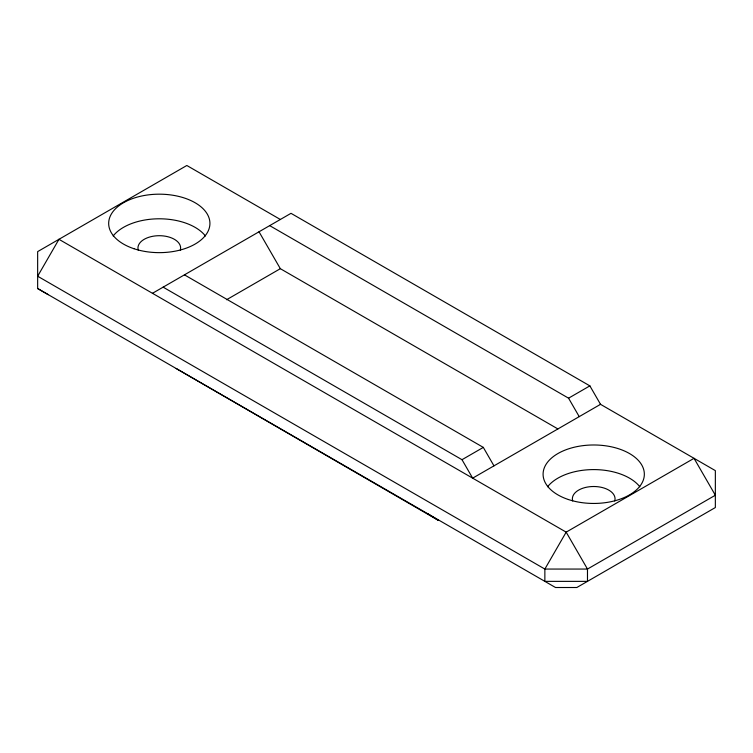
<?xml version="1.0" encoding="UTF-8"?>
<svg xmlns="http://www.w3.org/2000/svg" width="753" height="753" viewBox="0 0 753 753"><rect width="100%" height="100%" fill="white"/><g stroke="black" fill="none" stroke-linecap="round" stroke-linejoin="round"><path stroke-width="1.13" d="M152.473 293.303L290.997 213.325L589.872 385.875L600.527 404.333L472.658 478.155L462.003 459.697L163.128 287.147M226.559 299.741L280.342 268.689L557.898 428.937M462.003 459.697L483.313 447.395L493.968 465.853M269.687 225.627L568.562 398.177L589.872 385.875M280.455 219.537L186.829 165.491L37.65 251.615L37.65 288.531L48.305 294.677M600.263 404.182L715.35 470.625L715.35 507.541L576.826 587.509L555.516 587.509L37.65 288.531M184.438 274.845L483.313 447.395M427.648 513.687L438.302 520.332L176.211 368.528M568.562 398.177L579.217 416.635M259.032 231.783L280.342 268.689M572.694 500.971A21.338 12.321 0 0 1 593.703 486.504A21.338 12.321 0 0 1 614.721 500.971M138.279 250.165A21.338 12.321 0 0 1 159.297 235.698A21.338 12.321 0 0 1 180.306 250.165M113.176 235.953A50.63 29.235 0 0 1 159.297 218.794A50.63 29.235 0 0 1 205.409 235.953M547.591 486.758A50.63 29.235 0 0 1 593.703 469.59A50.63 29.235 0 0 1 639.824 486.758M58.96 239.313L37.65 276.219L544.861 569.061L587.481 569.061L715.35 495.229L694.04 458.323L566.171 532.145L544.861 569.061L544.861 581.363L587.481 581.363L587.481 569.061L566.171 532.145L58.96 239.313M133.978 248.725A50.63 29.235 0 0 0 209.927 223.415A50.63 29.235 0 0 0 133.978 198.095A50.63 29.235 0 0 0 133.978 248.725M568.393 499.531A50.63 29.235 0 0 0 644.342 474.221A50.63 29.235 0 0 0 568.393 448.901A50.63 29.235 0 0 0 568.393 499.531"/></g></svg>
